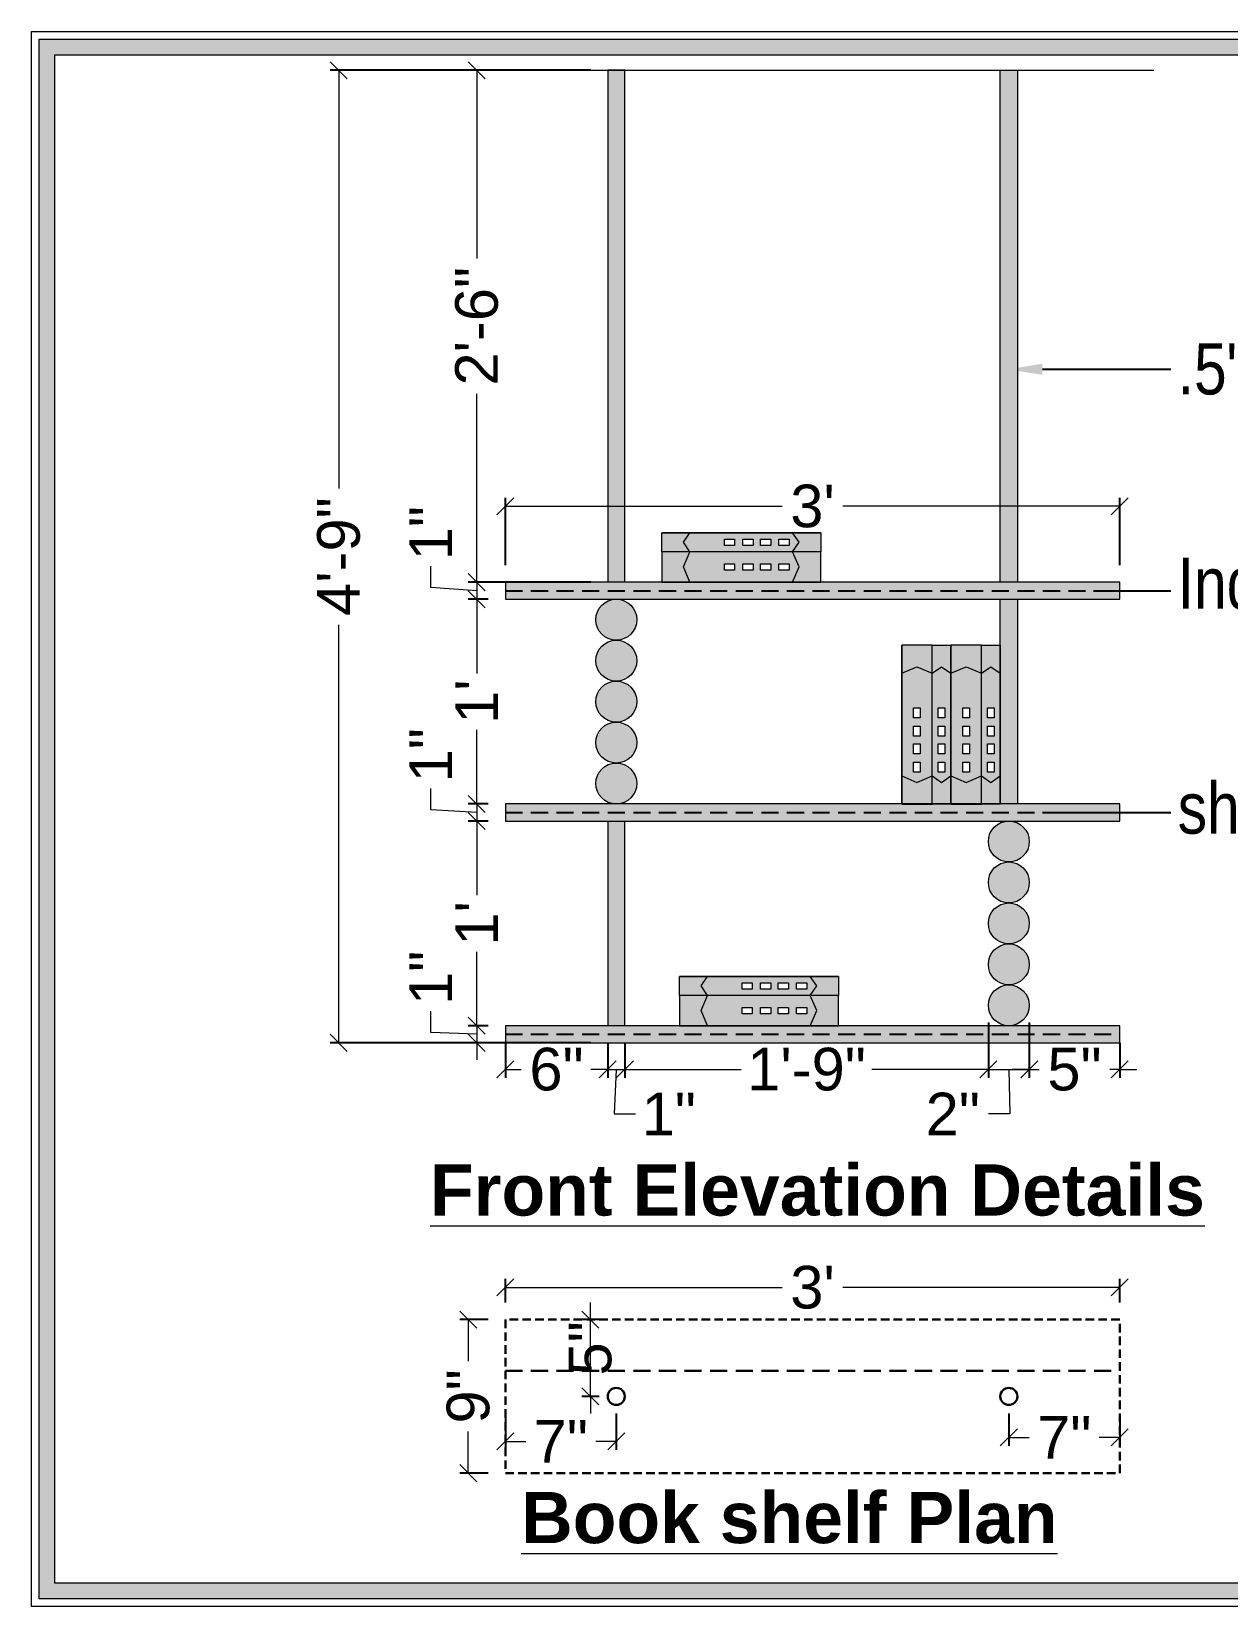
# Model space of a CAD drawing. Header units: millimetres. Extents: x 133760 to 136133, y -184957 to -182282.
# Drawn here: x 134381.3 to 134451.4, y -184682.2 to -184589.9 of the extents above; entities that cross this region are included whole.
import ezdxf
from ezdxf import colors
from ezdxf.entities.mleader import LeaderData, LeaderLine
from ezdxf.math import Vec2, Vec3

# ---------------------------------------------------------------- set-up
doc = ezdxf.new("R2010")
doc.units = ezdxf.units.MM
doc.header["$MEASUREMENT"] = 0
doc.header["$PDMODE"] = 35
doc.linetypes.add('00 . GROUND FLOOR$0$DASHED', pattern=[0.75, 0.5, -0.25])
doc.linetypes.add('DASHEDX2', pattern=[1.5, 1, -0.5])
doc.layers.get('Defpoints').update_dxf_attribs({"color": 220})
for name, color, linetype, lineweight in [('DIM.', 250, 'Continuous', 13), ('Dimension', 10, 'DASHEDX2', 20), ('FURNITURE', 32, 'Continuous', 9), ('Furniture.', 7, 'Continuous', 20), ('Text', 7, 'Continuous', 15), ('wall', 7, 'Continuous', 30)]:
    doc.layers.add(name, color=color, linetype=linetype, lineweight=lineweight)
doc.styles.add('Arial', font='arial.ttf')
doc.styles.get("Standard").update_dxf_attribs({"font": 'arial.ttf', "height": 6})
doc.styles.add('style4', font='ARIALN.TTF')
doc.dimstyles.new('ISO-25', dxfattribs={"dimtxt": 2.5, "dimasz": 1, "dimexe": 0.5, "dimexo": 1, "dimtad": 0, "dimdec": 0, "dimlunit": 4, "dimtxsty": 'Arial', "dimblk": 'OBLIQUE', "dimcen": 2.5, "dimclrd": 1, "dimclre": 1, "dimclrt": 5, "dimadec": 0, "dimazin": 0, "dimtfac": 1, "dimtdec": 0, "dimtmove": 0, "dimatfit": 3, "dimfxl": 1, "dimtfillclr": 5, "dimlwd": -1, "dimarcsym": 0})

# ---------------------------------------------------------------- blocks, each defined once
blk = doc.blocks.new('GP')
at = {"layer": 'FURNITURE', "true_color": 0x9e9c8f}
h = blk.add_hatch(color=252, dxfattribs=at)
h.dxf.hatch_style = 1
h.paths.add_polyline_path([(14302.702, -404.343), (14302.702, -403.234), (14304.354, -403.234), (14303.97, -403.788), (14304.354, -404.343)])
h.paths.add_polyline_path([(14310.364, -404.343), (14310.749, -403.788), (14310.364, -403.234), (14312.017, -403.234), (14312.017, -404.343)])
at = {"layer": 'FURNITURE', "true_color": 0xf7abae}
h = blk.add_hatch(color=241, dxfattribs=at)
h.dxf.hatch_style = 1
h.paths.add_polyline_path([(14304.354, -404.343), (14303.97, -403.788), (14304.354, -403.234), (14310.364, -403.234), (14310.749, -403.788), (14310.364, -404.343)])
h.paths.add_polyline_path([(14306.377, -403.977), (14306.969, -403.977), (14306.969, -403.596), (14306.377, -403.596)], flags=16)
h.paths.add_polyline_path([(14307.455, -403.977), (14308.047, -403.977), (14308.047, -403.596), (14307.455, -403.596)], flags=16)
h.paths.add_polyline_path([(14308.491, -403.977), (14309.083, -403.977), (14309.083, -403.596), (14308.491, -403.596)], flags=16)
h.paths.add_polyline_path([(14309.569, -403.977), (14310.161, -403.977), (14310.161, -403.596), (14309.569, -403.596)], flags=16)
at = {"layer": 'FURNITURE'}
h = blk.add_hatch(color=9, dxfattribs=at)
h.dxf.hatch_style = 1
h.paths.add_polyline_path([(14302.702, -406.123), (14302.702, -404.343), (14304.354, -404.343), (14303.97, -405.233), (14304.354, -406.123)])
h.paths.add_polyline_path([(14310.749, -405.233), (14310.364, -404.343), (14312.017, -404.343), (14312.017, -406.123), (14310.364, -406.123)])
at = {"layer": 'FURNITURE', "true_color": 0x105689}
h = blk.add_hatch(color=146, dxfattribs=at)
h.dxf.hatch_style = 1
h.paths.add_polyline_path([(14310.364, -404.343), (14310.749, -405.233), (14310.364, -406.123), (14304.354, -406.123), (14303.97, -405.233), (14304.354, -404.343)])
h.paths.add_polyline_path([(14306.377, -405.422), (14306.969, -405.422), (14306.969, -405.041), (14306.377, -405.041)], flags=16)
h.paths.add_polyline_path([(14307.455, -405.422), (14308.047, -405.422), (14308.047, -405.041), (14307.455, -405.041)], flags=16)
h.paths.add_polyline_path([(14308.491, -405.422), (14309.083, -405.422), (14309.083, -405.041), (14308.491, -405.041)], flags=16)
h.paths.add_polyline_path([(14309.569, -405.422), (14310.161, -405.422), (14310.161, -405.041), (14309.569, -405.041)], flags=16)
at = {"linetype": 'ByBlock'}
for p, q in [((14312.017, -403.234), (14302.702, -403.234)), ((14302.702, -403.234), (14312.017, -403.234)), ((14302.702, -404.343), (14302.702, -403.234)), ((14303.97, -403.788), (14304.354, -403.234)), ((14310.749, -403.788), (14310.364, -403.234)), ((14312.017, -403.234), (14312.017, -404.343)), ((14304.354, -404.343), (14303.97, -403.788)), ((14306.377, -403.977), (14306.377, -403.596)), ((14306.377, -403.596), (14306.969, -403.596)), ((14306.969, -403.977), (14306.377, -403.977)), ((14306.969, -403.596), (14306.969, -403.977)), ((14307.455, -403.977), (14307.455, -403.596)), ((14307.455, -403.596), (14308.047, -403.596)), ((14308.047, -403.977), (14307.455, -403.977)), ((14308.047, -403.596), (14308.047, -403.977)), ((14308.491, -403.977), (14308.491, -403.596)), ((14308.491, -403.596), (14309.083, -403.596)), ((14309.083, -403.977), (14308.491, -403.977)), ((14309.083, -403.596), (14309.083, -403.977)), ((14309.569, -403.977), (14309.569, -403.596)), ((14309.569, -403.596), (14310.161, -403.596)), ((14310.161, -403.977), (14309.569, -403.977)), ((14310.161, -403.596), (14310.161, -403.977)), ((14310.364, -404.343), (14310.749, -403.788)), ((14302.702, -404.343), (14302.702, -406.123)), ((14312.017, -404.343), (14302.702, -404.343)), ((14312.017, -404.343), (14302.702, -404.343)), ((14303.97, -405.233), (14304.354, -404.343)), ((14306.377, -405.422), (14306.377, -405.041)), ((14306.377, -405.041), (14306.969, -405.041)), ((14306.969, -405.041), (14306.969, -405.422)), ((14307.455, -405.422), (14307.455, -405.041)), ((14307.455, -405.041), (14308.047, -405.041)), ((14308.047, -405.041), (14308.047, -405.422)), ((14308.491, -405.422), (14308.491, -405.041)), ((14308.491, -405.041), (14309.083, -405.041)), ((14309.083, -405.041), (14309.083, -405.422)), ((14309.569, -405.422), (14309.569, -405.041)), ((14309.569, -405.041), (14310.161, -405.041)), ((14310.161, -405.041), (14310.161, -405.422)), ((14310.749, -405.233), (14310.364, -404.343)), ((14312.017, -406.123), (14312.017, -404.343)), ((14302.702, -406.123), (14312.017, -406.123)), ((14312.017, -406.123), (14302.702, -406.123)), ((14304.354, -406.123), (14303.97, -405.233)), ((14306.969, -405.422), (14306.377, -405.422)), ((14308.047, -405.422), (14307.455, -405.422)), ((14309.083, -405.422), (14308.491, -405.422)), ((14310.161, -405.422), (14309.569, -405.422)), ((14310.364, -406.123), (14310.749, -405.233))]:
    blk.add_line(p, q, dxfattribs=at)
blk = doc.blocks.new('_Oblique')
at = {"layer": 'wall', "color": 0, "lineweight": -2}
blk.add_line((-0.5, -0.5), (0.5, 0.5), dxfattribs=at)
blk = doc.blocks.new('*D193')
at = {"layer": 'Defpoints', "color": 0, "transparency": 16777216}
for p in [(134415.07, -184592.135), (134407.395, -184622.135), (134415.07, -184622.135)]:
    blk.add_point(p, dxfattribs=at)
at = {"layer": 'FURNITURE', "color": 1, "lineweight": -2, "transparency": 16777216}
for p, q in [((134414.07, -184592.135), (134406.895, -184592.135)), ((134414.07, -184622.135), (134406.895, -184622.135))]:
    blk.add_line(p, q, dxfattribs=at)
at = {"layer": 'FURNITURE', "color": 1, "transparency": 16777216}
for p, q in [((134407.395, -184592.135), (134407.395, -184603.166)), ((134407.395, -184622.135), (134407.395, -184611.104))]:
    blk.add_line(p, q, dxfattribs=at)
for p, rotation in [((134407.395, -184592.135), 90), ((134407.395, -184622.135), 270)]:
    blk.add_blockref('_Oblique', p, dxfattribs=dict(at, rotation=rotation))
at = {"layer": 'FURNITURE', "color": 5, "transparency": 16777216, "insert": (134407.395, -184607.135), "char_height": 2.5, "attachment_point": 5, "rotation": 90, "style": 'Arial'}
blk.add_mtext('2\'-6"', dxfattribs=at)
blk = doc.blocks.new('*D194')
at = {"layer": 'Defpoints', "color": 0, "transparency": 16777216}
for p in [(134415.07, -184622.135), (134407.395, -184623.135), (134409.07, -184623.135)]:
    blk.add_point(p, dxfattribs=at)
at = {"layer": 'FURNITURE', "color": 1, "transparency": 16777216}
for p, q in [((134404.702, -184622.455), (134404.702, -184621.205)), ((134407.395, -184622.135), (134407.395, -184621.135)), ((134407.395, -184622.135), (134407.395, -184623.135)), ((134407.395, -184622.135), (134407.395, -184623.135)), ((134407.395, -184622.635), (134404.702, -184622.455)), ((134407.395, -184623.135), (134407.395, -184624.135))]:
    blk.add_line(p, q, dxfattribs=at)
at = {"layer": 'FURNITURE', "color": 1, "lineweight": -2, "transparency": 16777216}
for p, q in [((134414.07, -184622.135), (134406.895, -184622.135)), ((134408.07, -184623.135), (134406.895, -184623.135))]:
    blk.add_line(p, q, dxfattribs=at)
at = {"layer": 'FURNITURE', "color": 1, "transparency": 16777216}
for p, rotation in [((134407.395, -184622.135), 270), ((134407.395, -184623.135), 90)]:
    blk.add_blockref('_Oblique', p, dxfattribs=dict(at, rotation=rotation))
at = {"layer": 'FURNITURE', "color": 5, "transparency": 16777216, "insert": (134404.702, -184619.261), "char_height": 2.5, "attachment_point": 5, "rotation": 90, "style": 'Arial'}
blk.add_mtext('1"', dxfattribs=at)
blk = doc.blocks.new('*D195')
at = {"layer": 'Defpoints', "color": 0, "transparency": 16777216}
for p in [(134409.07, -184623.135), (134407.395, -184635.135), (134409.07, -184635.135)]:
    blk.add_point(p, dxfattribs=at)
at = {"layer": 'FURNITURE', "color": 1, "lineweight": -2, "transparency": 16777216}
for p, q in [((134408.07, -184623.135), (134406.895, -184623.135)), ((134408.07, -184635.135), (134406.895, -184635.135))]:
    blk.add_line(p, q, dxfattribs=at)
at = {"layer": 'FURNITURE', "color": 1, "transparency": 16777216}
for p, q in [((134407.395, -184623.135), (134407.395, -184627.478)), ((134407.395, -184635.135), (134407.395, -184630.793))]:
    blk.add_line(p, q, dxfattribs=at)
for p, rotation in [((134407.395, -184623.135), 90), ((134407.395, -184635.135), 270)]:
    blk.add_blockref('_Oblique', p, dxfattribs=dict(at, rotation=rotation))
at = {"layer": 'FURNITURE', "color": 5, "transparency": 16777216, "insert": (134407.395, -184629.135), "char_height": 2.5, "attachment_point": 5, "rotation": 90, "style": 'Arial'}
blk.add_mtext("1'", dxfattribs=at)
blk = doc.blocks.new('*D196')
at = {"layer": 'Defpoints', "color": 0, "transparency": 16777216}
for p in [(134409.07, -184635.135), (134407.395, -184636.135), (134409.07, -184636.135)]:
    blk.add_point(p, dxfattribs=at)
at = {"layer": 'FURNITURE', "color": 1, "transparency": 16777216}
for p, q in [((134404.702, -184635.472), (134404.702, -184634.222)), ((134407.395, -184635.135), (134407.395, -184634.135)), ((134407.395, -184635.135), (134407.395, -184636.135)), ((134407.395, -184635.135), (134407.395, -184636.135)), ((134407.395, -184635.635), (134404.702, -184635.472)), ((134407.395, -184636.135), (134407.395, -184637.135))]:
    blk.add_line(p, q, dxfattribs=at)
at = {"layer": 'FURNITURE', "color": 1, "lineweight": -2, "transparency": 16777216}
for p, q in [((134408.07, -184635.135), (134406.895, -184635.135)), ((134408.07, -184636.135), (134406.895, -184636.135))]:
    blk.add_line(p, q, dxfattribs=at)
at = {"layer": 'FURNITURE', "color": 1, "transparency": 16777216}
for p, rotation in [((134407.395, -184635.135), 270), ((134407.395, -184636.135), 90)]:
    blk.add_blockref('_Oblique', p, dxfattribs=dict(at, rotation=rotation))
at = {"layer": 'FURNITURE', "color": 5, "transparency": 16777216, "insert": (134404.702, -184632.278), "char_height": 2.5, "attachment_point": 5, "rotation": 90, "style": 'Arial'}
blk.add_mtext('1"', dxfattribs=at)
blk = doc.blocks.new('*D197')
at = {"layer": 'Defpoints', "color": 0, "transparency": 16777216}
for p in [(134409.07, -184636.135), (134407.395, -184648.135), (134409.07, -184648.135)]:
    blk.add_point(p, dxfattribs=at)
at = {"layer": 'FURNITURE', "color": 1, "lineweight": -2, "transparency": 16777216}
for p, q in [((134408.07, -184636.135), (134406.895, -184636.135)), ((134408.07, -184648.135), (134406.895, -184648.135))]:
    blk.add_line(p, q, dxfattribs=at)
at = {"layer": 'FURNITURE', "color": 1, "transparency": 16777216}
for p, q in [((134407.395, -184636.135), (134407.395, -184640.478)), ((134407.395, -184648.135), (134407.395, -184643.793))]:
    blk.add_line(p, q, dxfattribs=at)
for p, rotation in [((134407.395, -184636.135), 90), ((134407.395, -184648.135), 270)]:
    blk.add_blockref('_Oblique', p, dxfattribs=dict(at, rotation=rotation))
at = {"layer": 'FURNITURE', "color": 5, "transparency": 16777216, "insert": (134407.395, -184642.135), "char_height": 2.5, "attachment_point": 5, "rotation": 90, "style": 'Arial'}
blk.add_mtext("1'", dxfattribs=at)
blk = doc.blocks.new('*D198')
at = {"layer": 'Defpoints', "color": 0, "transparency": 16777216}
for p in [(134409.07, -184648.135), (134407.395, -184649.135), (134409.07, -184649.135)]:
    blk.add_point(p, dxfattribs=at)
at = {"layer": 'FURNITURE', "color": 1, "transparency": 16777216}
for p, q in [((134404.702, -184648.521), (134404.702, -184647.271)), ((134407.395, -184648.135), (134407.395, -184647.135)), ((134407.395, -184648.135), (134407.395, -184649.135)), ((134407.395, -184648.135), (134407.395, -184649.135)), ((134407.395, -184648.635), (134404.702, -184648.521)), ((134407.395, -184649.135), (134407.395, -184650.135))]:
    blk.add_line(p, q, dxfattribs=at)
at = {"layer": 'FURNITURE', "color": 1, "lineweight": -2, "transparency": 16777216}
for p, q in [((134408.07, -184648.135), (134406.895, -184648.135)), ((134408.07, -184649.135), (134406.895, -184649.135))]:
    blk.add_line(p, q, dxfattribs=at)
at = {"layer": 'FURNITURE', "color": 1, "transparency": 16777216}
for p, rotation in [((134407.395, -184648.135), 270), ((134407.395, -184649.135), 90)]:
    blk.add_blockref('_Oblique', p, dxfattribs=dict(at, rotation=rotation))
at = {"layer": 'FURNITURE', "color": 5, "transparency": 16777216, "insert": (134404.702, -184645.327), "char_height": 2.5, "attachment_point": 5, "rotation": 90, "style": 'Arial'}
blk.add_mtext('1"', dxfattribs=at)
blk = doc.blocks.new('*D199')
at = {"layer": 'Defpoints', "color": 0, "transparency": 16777216}
for p in [(134409.07, -184648.135), (134415.07, -184648.135), (134415.07, -184650.69)]:
    blk.add_point(p, dxfattribs=at)
at = {"layer": 'FURNITURE', "color": 1, "lineweight": -2, "transparency": 16777216}
for p, q in [((134409.07, -184649.135), (134409.07, -184651.19)), ((134415.07, -184649.135), (134415.07, -184651.19))]:
    blk.add_line(p, q, dxfattribs=at)
at = {"layer": 'FURNITURE', "color": 1, "transparency": 16777216}
for p, q in [((134409.07, -184650.69), (134410.001, -184650.69)), ((134415.07, -184650.69), (134414.138, -184650.69))]:
    blk.add_line(p, q, dxfattribs=at)
at = {"layer": 'FURNITURE', "color": 1, "transparency": 16777216, "rotation": 180}
blk.add_blockref('_Oblique', (134409.07, -184650.69), dxfattribs=at)
at = {"layer": 'FURNITURE', "color": 1, "transparency": 16777216}
blk.add_blockref('_Oblique', (134415.07, -184650.69), dxfattribs=at)
at = {"layer": 'FURNITURE', "color": 5, "transparency": 16777216, "insert": (134412.07, -184650.69), "char_height": 2.5, "attachment_point": 5, "style": 'Arial'}
blk.add_mtext('6"', dxfattribs=at)
blk = doc.blocks.new('*D200')
at = {"layer": 'Defpoints', "color": 0, "transparency": 16777216}
for p in [(134415.07, -184648.135), (134416.07, -184648.135), (134416.07, -184650.69)]:
    blk.add_point(p, dxfattribs=at)
at = {"layer": 'FURNITURE', "color": 1, "lineweight": -2, "transparency": 16777216}
for p, q in [((134415.07, -184649.135), (134415.07, -184651.19)), ((134416.07, -184649.135), (134416.07, -184651.19))]:
    blk.add_line(p, q, dxfattribs=at)
at = {"layer": 'FURNITURE', "color": 1, "transparency": 16777216}
for p, q in [((134415.07, -184650.69), (134414.07, -184650.69)), ((134415.07, -184650.69), (134416.07, -184650.69)), ((134415.07, -184650.69), (134416.07, -184650.69)), ((134415.57, -184650.69), (134415.453, -184653.304)), ((134416.07, -184650.69), (134417.07, -184650.69)), ((134415.453, -184653.304), (134416.703, -184653.304))]:
    blk.add_line(p, q, dxfattribs=at)
blk.add_blockref('_Oblique', (134415.07, -184650.69), dxfattribs=at)
at = {"layer": 'FURNITURE', "color": 1, "transparency": 16777216, "rotation": 180}
blk.add_blockref('_Oblique', (134416.07, -184650.69), dxfattribs=at)
at = {"layer": 'FURNITURE', "color": 5, "transparency": 16777216, "insert": (134418.647, -184653.304), "char_height": 2.5, "attachment_point": 5, "style": 'Arial'}
blk.add_mtext('1"', dxfattribs=at)
blk = doc.blocks.new('*D201')
at = {"layer": 'Defpoints', "color": 0, "transparency": 16777216}
for p in [(134437.37, -184646.935), (134416.07, -184648.135), (134437.37, -184650.69)]:
    blk.add_point(p, dxfattribs=at)
at = {"layer": 'FURNITURE', "color": 1, "lineweight": -2, "transparency": 16777216}
for p, q in [((134437.37, -184647.935), (134437.37, -184651.19)), ((134416.07, -184649.135), (134416.07, -184651.19))]:
    blk.add_line(p, q, dxfattribs=at)
at = {"layer": 'FURNITURE', "color": 1, "transparency": 16777216}
for p, q in [((134416.07, -184650.69), (134422.89, -184650.69)), ((134437.37, -184650.69), (134430.55, -184650.69))]:
    blk.add_line(p, q, dxfattribs=at)
at = {"layer": 'FURNITURE', "color": 1, "transparency": 16777216, "rotation": 180}
blk.add_blockref('_Oblique', (134416.07, -184650.69), dxfattribs=at)
at = {"layer": 'FURNITURE', "color": 1, "transparency": 16777216}
blk.add_blockref('_Oblique', (134437.37, -184650.69), dxfattribs=at)
at = {"layer": 'FURNITURE', "color": 5, "transparency": 16777216, "insert": (134426.72, -184650.69), "char_height": 2.5, "attachment_point": 5, "style": 'Arial'}
blk.add_mtext('1\'-9"', dxfattribs=at)
blk = doc.blocks.new('*D202')
at = {"layer": 'Defpoints', "color": 0, "transparency": 16777216}
for p in [(134437.37, -184646.935), (134439.77, -184646.935), (134439.77, -184650.69)]:
    blk.add_point(p, dxfattribs=at)
at = {"layer": 'FURNITURE', "color": 1, "lineweight": -2, "transparency": 16777216}
for p, q in [((134437.37, -184647.935), (134437.37, -184651.19)), ((134439.77, -184647.935), (134439.77, -184651.19))]:
    blk.add_line(p, q, dxfattribs=at)
at = {"layer": 'FURNITURE', "color": 1, "transparency": 16777216}
for p, q in [((134437.37, -184650.69), (134439.77, -184650.69)), ((134438.57, -184650.69), (134438.622, -184653.304)), ((134438.622, -184653.304), (134437.372, -184653.304))]:
    blk.add_line(p, q, dxfattribs=at)
at = {"layer": 'FURNITURE', "color": 1, "transparency": 16777216, "rotation": 180}
blk.add_blockref('_Oblique', (134437.37, -184650.69), dxfattribs=at)
at = {"layer": 'FURNITURE', "color": 1, "transparency": 16777216}
blk.add_blockref('_Oblique', (134439.77, -184650.69), dxfattribs=at)
at = {"layer": 'FURNITURE', "color": 5, "transparency": 16777216, "insert": (134435.289, -184653.304), "char_height": 2.5, "attachment_point": 5, "style": 'Arial'}
blk.add_mtext('2"', dxfattribs=at)
blk = doc.blocks.new('*D203')
at = {"layer": 'Defpoints', "color": 0, "transparency": 16777216}
for p in [(134439.77, -184646.935), (134445.07, -184648.135), (134445.07, -184650.69)]:
    blk.add_point(p, dxfattribs=at)
at = {"layer": 'FURNITURE', "color": 1, "lineweight": -2, "transparency": 16777216}
for p, q in [((134439.77, -184647.935), (134439.77, -184651.19)), ((134445.07, -184649.135), (134445.07, -184651.19))]:
    blk.add_line(p, q, dxfattribs=at)
at = {"layer": 'FURNITURE', "color": 1, "transparency": 16777216}
for p, q in [((134439.77, -184650.69), (134438.77, -184650.69)), ((134439.77, -184650.69), (134440.358, -184650.69)), ((134445.07, -184650.69), (134444.482, -184650.69)), ((134445.07, -184650.69), (134446.07, -184650.69))]:
    blk.add_line(p, q, dxfattribs=at)
blk.add_blockref('_Oblique', (134439.77, -184650.69), dxfattribs=at)
at = {"layer": 'FURNITURE', "color": 1, "transparency": 16777216, "rotation": 180}
blk.add_blockref('_Oblique', (134445.07, -184650.69), dxfattribs=at)
at = {"layer": 'FURNITURE', "color": 5, "transparency": 16777216, "insert": (134442.42, -184650.69), "char_height": 2.5, "attachment_point": 5, "style": 'Arial'}
blk.add_mtext('5"', dxfattribs=at)
blk = doc.blocks.new('*D206')
at = {"layer": 'Defpoints', "color": 0, "transparency": 16777216}
for p in [(134409.07, -184665.354), (134406.895, -184674.354), (134409.07, -184674.354)]:
    blk.add_point(p, dxfattribs=at)
at = {"layer": 'FURNITURE', "color": 1, "lineweight": -2, "transparency": 16777216}
for p, q in [((134408.07, -184665.354), (134406.395, -184665.354)), ((134408.07, -184674.354), (134406.395, -184674.354))]:
    blk.add_line(p, q, dxfattribs=at)
at = {"layer": 'FURNITURE', "color": 1, "transparency": 16777216}
for p, q in [((134406.895, -184665.354), (134406.895, -184667.792)), ((134406.895, -184674.354), (134406.895, -184671.916))]:
    blk.add_line(p, q, dxfattribs=at)
for p, rotation in [((134406.895, -184665.354), 90), ((134406.895, -184674.354), 270)]:
    blk.add_blockref('_Oblique', p, dxfattribs=dict(at, rotation=rotation))
at = {"layer": 'FURNITURE', "color": 5, "transparency": 16777216, "insert": (134406.895, -184669.854), "char_height": 2.5, "attachment_point": 5, "rotation": 90, "style": 'Arial'}
blk.add_mtext('9"', dxfattribs=at)
blk = doc.blocks.new('*D207')
at = {"layer": 'Defpoints', "color": 0, "transparency": 16777216}
for p in [(134415.07, -184592.135), (134399.305, -184649.135), (134415.07, -184649.135)]:
    blk.add_point(p, dxfattribs=at)
at = {"layer": 'FURNITURE', "color": 1, "lineweight": -2, "transparency": 16777216}
for p, q in [((134414.07, -184592.135), (134398.805, -184592.135)), ((134414.07, -184649.135), (134398.805, -184649.135))]:
    blk.add_line(p, q, dxfattribs=at)
at = {"layer": 'FURNITURE', "color": 1, "transparency": 16777216}
for p, q in [((134399.305, -184592.135), (134399.305, -184616.637)), ((134399.305, -184649.135), (134399.305, -184624.633))]:
    blk.add_line(p, q, dxfattribs=at)
for p, rotation in [((134399.305, -184592.135), 90), ((134399.305, -184649.135), 270)]:
    blk.add_blockref('_Oblique', p, dxfattribs=dict(at, rotation=rotation))
at = {"layer": 'FURNITURE', "color": 5, "transparency": 16777216, "insert": (134399.305, -184620.635), "char_height": 2.5, "attachment_point": 5, "rotation": 90, "style": 'Arial'}
blk.add_mtext('4\'-9"', dxfattribs=at)
blk = doc.blocks.new('*D208')
at = {"layer": 'Defpoints', "color": 0, "transparency": 16777216}
for p in [(134445.07, -184663.47), (134409.07, -184665.354), (134445.07, -184665.354)]:
    blk.add_point(p, dxfattribs=at)
at = {"layer": 'FURNITURE', "color": 1, "lineweight": -2, "transparency": 16777216}
for p, q in [((134409.07, -184664.354), (134409.07, -184662.97)), ((134445.07, -184664.354), (134445.07, -184662.97))]:
    blk.add_line(p, q, dxfattribs=at)
at = {"layer": 'FURNITURE', "color": 1, "transparency": 16777216}
for p, q in [((134409.07, -184663.47), (134425.295, -184663.47)), ((134445.07, -184663.47), (134428.844, -184663.47))]:
    blk.add_line(p, q, dxfattribs=at)
at = {"layer": 'FURNITURE', "color": 1, "transparency": 16777216, "rotation": 180}
blk.add_blockref('_Oblique', (134409.07, -184663.47), dxfattribs=at)
at = {"layer": 'FURNITURE', "color": 1, "transparency": 16777216}
blk.add_blockref('_Oblique', (134445.07, -184663.47), dxfattribs=at)
at = {"layer": 'FURNITURE', "color": 5, "transparency": 16777216, "insert": (134427.07, -184663.47), "char_height": 2.5, "attachment_point": 5, "style": 'Arial'}
blk.add_mtext("3'", dxfattribs=at)
blk = doc.blocks.new('*D209')
at = {"layer": 'Defpoints', "color": 0, "transparency": 16777216}
for p in [(134445.07, -184617.684), (134409.07, -184622.135), (134445.07, -184622.135)]:
    blk.add_point(p, dxfattribs=at)
at = {"layer": 'FURNITURE', "color": 1, "lineweight": -2, "transparency": 16777216}
for p, q in [((134409.07, -184621.135), (134409.07, -184617.184)), ((134445.07, -184621.135), (134445.07, -184617.184))]:
    blk.add_line(p, q, dxfattribs=at)
at = {"layer": 'FURNITURE', "color": 1, "transparency": 16777216}
for p, q in [((134409.07, -184617.684), (134425.295, -184617.684)), ((134445.07, -184617.684), (134428.844, -184617.684))]:
    blk.add_line(p, q, dxfattribs=at)
at = {"layer": 'FURNITURE', "color": 1, "transparency": 16777216, "rotation": 180}
blk.add_blockref('_Oblique', (134409.07, -184617.684), dxfattribs=at)
at = {"layer": 'FURNITURE', "color": 1, "transparency": 16777216}
blk.add_blockref('_Oblique', (134445.07, -184617.684), dxfattribs=at)
at = {"layer": 'FURNITURE', "color": 5, "transparency": 16777216, "insert": (134427.07, -184617.684), "char_height": 2.5, "attachment_point": 5, "style": 'Arial'}
blk.add_mtext("3'", dxfattribs=at)
blk = doc.blocks.new('*D233')
at = {"layer": 'Defpoints', "color": 0, "transparency": 16777216}
for p in [(134438.57, -184669.854), (134445.07, -184669.854), (134445.07, -184672.261)]:
    blk.add_point(p, dxfattribs=at)
at = {"layer": 'FURNITURE', "color": 1, "lineweight": -2, "transparency": 16777216}
for p, q in [((134438.57, -184670.854), (134438.57, -184672.761)), ((134445.07, -184670.854), (134445.07, -184672.761))]:
    blk.add_line(p, q, dxfattribs=at)
at = {"layer": 'FURNITURE', "color": 1, "transparency": 16777216}
for p, q in [((134438.57, -184672.261), (134439.768, -184672.261)), ((134445.07, -184672.261), (134443.871, -184672.261))]:
    blk.add_line(p, q, dxfattribs=at)
at = {"layer": 'FURNITURE', "color": 1, "transparency": 16777216, "rotation": 180}
blk.add_blockref('_Oblique', (134438.57, -184672.261), dxfattribs=at)
at = {"layer": 'FURNITURE', "color": 1, "transparency": 16777216}
blk.add_blockref('_Oblique', (134445.07, -184672.261), dxfattribs=at)
at = {"layer": 'FURNITURE', "color": 5, "transparency": 16777216, "insert": (134441.82, -184672.261), "char_height": 2.5, "attachment_point": 5, "style": 'Arial'}
blk.add_mtext('7"', dxfattribs=at)
blk = doc.blocks.new('*D234')
at = {"layer": 'Defpoints', "color": 0, "transparency": 16777216}
for p in [(134409.07, -184669.854), (134415.57, -184669.854), (134409.07, -184672.493)]:
    blk.add_point(p, dxfattribs=at)
at = {"layer": 'FURNITURE', "color": 1, "lineweight": -2, "transparency": 16777216}
for p, q in [((134409.07, -184670.854), (134409.07, -184672.993)), ((134415.57, -184670.854), (134415.57, -184672.993))]:
    blk.add_line(p, q, dxfattribs=at)
at = {"layer": 'FURNITURE', "color": 1, "transparency": 16777216}
for p, q in [((134409.07, -184672.493), (134410.268, -184672.493)), ((134415.57, -184672.493), (134414.371, -184672.493))]:
    blk.add_line(p, q, dxfattribs=at)
at = {"layer": 'FURNITURE', "color": 1, "transparency": 16777216, "rotation": 180}
blk.add_blockref('_Oblique', (134409.07, -184672.493), dxfattribs=at)
at = {"layer": 'FURNITURE', "color": 1, "transparency": 16777216}
blk.add_blockref('_Oblique', (134415.57, -184672.493), dxfattribs=at)
at = {"layer": 'FURNITURE', "color": 5, "transparency": 16777216, "insert": (134412.32, -184672.493), "char_height": 2.5, "attachment_point": 5, "style": 'Arial'}
blk.add_mtext('7"', dxfattribs=at)
blk = doc.blocks.new('*D235')
at = {"layer": 'Defpoints', "color": 0, "transparency": 16777216}
for p in [(134414.049, -184665.354), (134415.57, -184665.354), (134415.57, -184669.854)]:
    blk.add_point(p, dxfattribs=at)
at = {"layer": 'FURNITURE', "color": 1, "transparency": 16777216}
for p, q in [((134414.049, -184665.354), (134414.049, -184664.354)), ((134414.049, -184669.854), (134414.049, -184665.354)), ((134414.049, -184669.854), (134414.049, -184670.854))]:
    blk.add_line(p, q, dxfattribs=at)
at = {"layer": 'FURNITURE', "color": 1, "lineweight": -2, "transparency": 16777216}
for p, q in [((134414.57, -184665.354), (134413.549, -184665.354)), ((134414.57, -184669.854), (134413.549, -184669.854))]:
    blk.add_line(p, q, dxfattribs=at)
at = {"layer": 'FURNITURE', "color": 1, "transparency": 16777216}
for p, rotation in [((134414.049, -184665.354), 270), ((134414.049, -184669.854), 90)]:
    blk.add_blockref('_Oblique', p, dxfattribs=dict(at, rotation=rotation))
at = {"layer": 'FURNITURE', "color": 5, "transparency": 16777216, "insert": (134414.049, -184667.038), "char_height": 2.5, "attachment_point": 5, "rotation": 90, "style": 'Arial'}
blk.add_mtext('5"', dxfattribs=at)

msp = doc.modelspace()

# ---------------------------------------------------------------- hatches: boundary and pattern name
at = {"layer": 'Dimension', "true_color": 0xd39e00, "transparency": 33554687}
h = msp.add_hatch(color=42, dxfattribs=at)
h.paths.add_polyline_path([(134381.759, -184590.317), (134381.759, -184681.713), (134511.605, -184681.713), (134511.605, -184590.317)])
h.paths.add_polyline_path([(134382.671, -184591.229), (134510.694, -184591.229), (134510.694, -184680.801), (134382.671, -184680.801)], flags=16)
at = {"layer": 'FURNITURE', "lineweight": 0, "true_color": 0x000000, "transparency": 33554687}
h = msp.add_hatch(color=18, dxfattribs=at)
h.dxf.hatch_style = 1
h.paths.add_polyline_path([(134416.07, -184636.135), (134415.07, -184636.135), (134415.07, -184648.135), (134416.07, -184648.135)])
h.paths.add_polyline_path([(134439.07, -184623.135), (134438.07, -184623.135), (134438.07, -184635.135), (134439.07, -184635.135)])
h.paths.add_polyline_path([(134439.07, -184592.135), (134438.07, -184592.135), (134438.07, -184622.135), (134439.07, -184622.135)])
h.paths.add_polyline_path([(134416.07, -184592.135), (134415.07, -184592.135), (134415.07, -184622.135), (134416.07, -184622.135)])
at = {"layer": 'FURNITURE', "lineweight": 0, "true_color": 0xc1b39f, "transparency": 33554687}
h = msp.add_hatch(color=253, dxfattribs=at)
h.dxf.hatch_style = 1
h.paths.add_polyline_path([(134409.07, -184648.135), (134409.07, -184649.135), (134445.07, -184649.135), (134445.07, -184648.135)])
h.paths.add_polyline_path([(134409.07, -184635.135), (134409.07, -184636.135), (134445.07, -184636.135), (134445.07, -184635.135)])
h.paths.add_polyline_path([(134409.07, -184622.135), (134409.07, -184623.135), (134445.07, -184623.135), (134445.07, -184622.135)])
h = msp.add_hatch(color=253, dxfattribs=at)
h.dxf.hatch_style = 1
h.paths.add_polyline_path([(134416.77, -184624.335, 1), (134414.37, -184624.335, 1)])
h.paths.add_polyline_path([(134414.37, -184626.735, 1), (134416.77, -184626.735, 1)])
h.paths.add_polyline_path([(134414.37, -184629.135, 1), (134416.77, -184629.135, 1)])
h.paths.add_polyline_path([(134414.37, -184631.535, 1), (134416.77, -184631.535, 1)])
h.paths.add_polyline_path([(134414.37, -184633.935, 1), (134416.77, -184633.935, 1)])
h = msp.add_hatch(color=253, dxfattribs=at)
h.dxf.hatch_style = 1
h.paths.add_polyline_path([(134439.77, -184637.335, 1), (134437.37, -184637.335, 1)])
h.paths.add_polyline_path([(134437.37, -184639.735, 1), (134439.77, -184639.735, 1)])
h.paths.add_polyline_path([(134439.77, -184642.135, 1), (134437.37, -184642.135, 1)])
h.paths.add_polyline_path([(134437.37, -184644.535, 1), (134439.77, -184644.535, 1)])
h.paths.add_polyline_path([(134437.37, -184646.935, 1), (134439.77, -184646.935, 1)])

# ---------------------------------------------------------------- linework, layer by layer
at = {"layer": 'Dimension', "color": 42, "linetype": 'Continuous', "true_color": 0xd39e00, "transparency": 33554687}
for points in [[(134381.304, -184589.862), (134512.061, -184589.862), (134512.061, -184682.168), (134381.304, -184682.168)], [(134381.759, -184590.317), (134511.605, -184590.317), (134511.605, -184681.713), (134381.759, -184681.713)], [(134382.671, -184591.229), (134510.694, -184591.229), (134510.694, -184680.801), (134382.671, -184680.801)]]:
    msp.add_lwpolyline(points, close=True, dxfattribs=at)
at = {"layer": 'FURNITURE'}
msp.add_line((134407.07, -184592.135), (134447.07, -184592.135), dxfattribs=at)
at = {"layer": 'FURNITURE', "color": 3, "linetype": 'DASHEDX2', "lineweight": 25}
for p, q in [((134409.07, -184622.635), (134445.07, -184622.635)), ((134409.07, -184635.635), (134445.07, -184635.635)), ((134409.07, -184648.635), (134445.07, -184648.635))]:
    msp.add_line(p, q, dxfattribs=at)
at = {"layer": 'FURNITURE', "color": 3, "linetype": 'DASHEDX2', "lineweight": 30}
msp.add_line((134409.07, -184668.354), (134445.07, -184668.354), dxfattribs=at)
at = {"layer": 'FURNITURE', "lineweight": 0}
for points in [[(134416.07, -184622.135), (134416.07, -184592.135), (134415.07, -184592.135), (134415.07, -184622.135)], [(134438.07, -184622.135), (134438.07, -184592.135), (134439.07, -184592.135), (134439.07, -184622.135)], [(134438.07, -184635.135), (134438.07, -184623.135)], [(134439.07, -184623.135), (134439.07, -184635.135)], [(134415.07, -184636.135), (134415.07, -184648.135)], [(134416.07, -184648.135), (134416.07, -184636.135)]]:
    msp.add_lwpolyline(points, dxfattribs=at)
for points in [[(134409.07, -184623.135), (134445.07, -184623.135), (134445.07, -184622.135), (134409.07, -184622.135)], [(134409.07, -184636.135), (134445.07, -184636.135), (134445.07, -184635.135), (134409.07, -184635.135)], [(134409.07, -184649.135), (134445.07, -184649.135), (134445.07, -184648.135), (134409.07, -184648.135)]]:
    msp.add_lwpolyline(points, close=True, dxfattribs=at)
at = {"layer": 'FURNITURE', "linetype": '00 . GROUND FLOOR$0$DASHED', "lineweight": 30}
msp.add_lwpolyline([(134409.07, -184674.354), (134445.07, -184674.354), (134445.07, -184665.354), (134409.07, -184665.354)], close=True, dxfattribs=at)
at = {"layer": 'FURNITURE', "lineweight": 0}
for centre in [(134415.57, -184624.335), (134415.57, -184626.735), (134415.57, -184629.135), (134415.57, -184631.535), (134415.57, -184633.935), (134438.57, -184637.335), (134438.57, -184639.735), (134438.57, -184642.135), (134438.57, -184644.535), (134438.57, -184646.935)]:
    msp.add_circle(centre, 1.2, dxfattribs=at)
at = {"layer": 'FURNITURE', "lineweight": 30}
for centre in [(134415.57, -184669.854), (134438.57, -184669.854)]:
    msp.add_circle(centre, 0.5, dxfattribs=at)

# ---------------------------------------------------------------- block references
at = {"layer": 'Furniture.'}
for p in [(120115.534, -184216.012), (120116.57, -184242.012)]:
    msp.add_blockref('GP', p, dxfattribs=at)
at = {"layer": 'Furniture.', "rotation": 270}
for p in [(134838.415, -170323.119), (134841.304, -170323.119)]:
    msp.add_blockref('GP', p, dxfattribs=at)

# ---------------------------------------------------------------- texts
at = {"layer": 'DIM.', "color": 1, "char_height": 3, "attachment_point": 1}
for s, insert in [('\\pxqc;{\\fArial|b1|i0|c0|p34;\\LFront Elevation Details}', (134391.055, -184656.257)), ('\\pxqc;{\\fArial|b1|i0|c0|p34;\\LBook shelf Plan}', (134389.406, -184675.456))]:
    msp.add_mtext_dynamic_manual_height_columns(s, width=72.60416, gutter_width=1, heights=[0], dxfattribs=dict(at, insert=insert))

# ---------------------------------------------------------------- dimensions: what is measured, and where the dimension line sits
at = {"layer": 'FURNITURE'}
for base, p1, p2, picture, middle in [((134399.305, -184649.135), (134415.07, -184592.135), (134415.07, -184649.135), '*D207', (134399.305, -184620.635)), ((134407.395, -184622.135), (134415.07, -184592.135), (134415.07, -184622.135), '*D193', (134407.395, -184607.135)), ((134406.895, -184674.354), (134409.07, -184665.354), (134409.07, -184674.354), '*D206', (134406.895, -184669.854))]:
    dim = msp.add_linear_dim(base=base, p1=p1, p2=p2, angle=90, dimstyle='ISO-25', dxfattribs=at)
    dim.commit()
    dim.dimension.update_dxf_attribs({"geometry": picture, "text_midpoint": middle})
for base, p1, p2, picture, middle in [((134445.07, -184617.684), (134409.07, -184622.135), (134445.07, -184622.135), '*D209', (134427.07, -184617.684)), ((134415.07, -184650.69), (134409.07, -184648.135), (134415.07, -184648.135), '*D199', (134412.07, -184650.69)), ((134445.07, -184663.47), (134409.07, -184665.354), (134445.07, -184665.354), '*D208', (134427.07, -184663.47)), ((134409.069842819, -184672.493410854), (134415.569842819, -184669.854044136), (134409.069842819, -184669.854044136), '*D234', (134412.319842819, -184672.493410854)), ((134445.069842819, -184672.261360782), (134438.569842819, -184669.854044136), (134445.069842819, -184669.854044136), '*D233', (134441.819842819, -184672.261360782))]:
    dim = msp.add_linear_dim(base=base, p1=p1, p2=p2, dimstyle='ISO-25', dxfattribs=at)
    dim.commit()
    dim.dimension.update_dxf_attribs({"geometry": picture, "text_midpoint": middle})
for base, p1, p2, picture, middle in [((134407.395, -184623.135), (134415.07, -184622.135), (134409.07, -184623.135), '*D194', (134404.702, -184620.58)), ((134407.395, -184636.135), (134409.07, -184635.135), (134409.07, -184636.135), '*D196', (134404.702, -184633.597)), ((134407.395, -184649.135), (134409.07, -184648.135), (134409.07, -184649.135), '*D198', (134404.702, -184646.646))]:
    dim = msp.add_linear_dim(base=base, p1=p1, p2=p2, angle=90, dimstyle='ISO-25', override={"dimtmove": 1}, dxfattribs=at)
    dim.commit()
    dim.dimension.update_dxf_attribs({"geometry": picture, "text_midpoint": middle, "dimtype": 160})
for base, p1, p2, picture, middle in [((134407.395, -184635.135), (134409.07, -184623.135), (134409.07, -184635.135), '*D195', (134407.395, -184629.135)), ((134407.395, -184648.135), (134409.07, -184636.135), (134409.07, -184648.135), '*D197', (134407.395, -184642.135))]:
    dim = msp.add_linear_dim(base=base, p1=p1, p2=p2, angle=90, dimstyle='ISO-25', override={"dimtmove": 1}, dxfattribs=at)
    dim.commit()
    dim.dimension.update_dxf_attribs({"geometry": picture, "text_midpoint": middle})
for base, p1, p2, picture, middle in [((134437.37, -184650.69), (134416.07, -184648.135), (134437.37, -184646.935), '*D201', (134426.72, -184650.69)), ((134445.07, -184650.69), (134439.77, -184646.935), (134445.07, -184648.135), '*D203', (134442.42, -184650.69))]:
    dim = msp.add_linear_dim(base=base, p1=p1, p2=p2, dimstyle='ISO-25', override={"dimtmove": 1}, dxfattribs=at)
    dim.commit()
    dim.dimension.update_dxf_attribs({"geometry": picture, "text_midpoint": middle})
for base, p1, p2, picture, middle in [((134439.77, -184650.69), (134437.37, -184646.935), (134439.77, -184646.935), '*D202', (134436.747, -184653.304)), ((134416.07, -184650.69), (134415.07, -184648.135), (134416.07, -184648.135), '*D200', (134417.328, -184653.304))]:
    dim = msp.add_linear_dim(base=base, p1=p1, p2=p2, dimstyle='ISO-25', override={"dimtmove": 1}, dxfattribs=at)
    dim.commit()
    dim.dimension.update_dxf_attribs({"geometry": picture, "text_midpoint": middle, "dimtype": 160})
dim = msp.add_linear_dim(base=(134414.049059038, -184665.354044136), p1=(134415.569842819, -184669.854044136), p2=(134415.569842819, -184665.354044136), angle=90, dimstyle='ISO-25', dxfattribs=at)
dim.commit()
dim.dimension.update_dxf_attribs({"geometry": '*D235', "text_midpoint": (134414.049059038, -184667.037701375), "dimtype": 160})

# ---------------------------------------------------------------- leaders
at = {"layer": 'Text', "color": 1, "lineweight": 0, "ltscale": 20}
ml = msp.add_multileader_mtext('Standard', dxfattribs=at)
ml.set_content('.5" Metal rod', color=1, style='style4')
ml.set_leader_properties()
ml.build(insert=Vec2(0, 0))
ml.multileader.update_dxf_attribs({"dogleg_length": 2.025, "arrow_head_size": 2})
ctx = ml.context
ctx.base_point, ctx.char_height, ctx.arrow_head_size, ctx.landing_gap_size, ctx.plane_origin = Vec3(134448.069, -184609.659), 3, 2, 0.4, Vec3(134383.033, -184609.659)
notes = []
notes.append((ctx, [(0, (1, 1, 0), (134446.044, -184609.659), (1, 0), 2.025, [(0, [(134438.54, -184609.659)], 0, [])])]))
ctx.mtext.insert = Vec3(134448.469, -184608.133)
ml = msp.add_multileader_mtext('Standard', dxfattribs=at)
ml.set_content('Indirect light', color=1, style='style4')
ml.set_leader_properties()
ml.build(insert=Vec2(0, 0))
ml.multileader.update_dxf_attribs({"dogleg_length": 2.025, "arrow_head_size": 2})
ctx = ml.context
ctx.base_point, ctx.char_height, ctx.arrow_head_size, ctx.landing_gap_size, ctx.plane_origin = Vec3(134448.069, -184622.635), 3, 2, 0.4, Vec3(134383.033, -184622.635)
notes.append((ctx, [(0, (1, 1, 0), (134446.044, -184622.635), (1, 0), 2.025, [(0, [(134441.54, -184622.635)], 0, [])])]))
ctx.mtext.insert = Vec3(134448.469, -184620.694)
ml = msp.add_multileader_mtext('Standard', dxfattribs=at)
ml.set_content('shelf_veneer finish', color=1, style='style4')
ml.set_leader_properties()
ml.build(insert=Vec2(0, 0))
ml.multileader.update_dxf_attribs({"dogleg_length": 2.025, "arrow_head_size": 2})
ctx = ml.context
ctx.base_point, ctx.char_height, ctx.arrow_head_size, ctx.landing_gap_size, ctx.plane_origin = Vec3(134448.069, -184635.635), 3, 2, 0.4, Vec3(134383.033, -184635.635)
notes.append((ctx, [(0, (1, 1, 0), (134446.044, -184635.635), (1, 0), 2.025, [(0, [(134438.54, -184635.635)], 0, [])])]))
ctx.mtext.insert = Vec3(134448.469, -184633.873)
for ctx, leaders in notes:
    for number, flags, end, landing, length, lines in leaders:
        leader = LeaderData()
        leader.index, (leader.has_last_leader_line, leader.has_dogleg_vector, leader.attachment_direction) = number, flags
        leader.last_leader_point, leader.dogleg_vector, leader.dogleg_length = Vec3(end), Vec3(landing), length
        for number, points, colour, breaks in lines:
            line = LeaderLine()
            line.index, line.vertices, line.color, line.breaks = number, Vec3.list(points), colors.encode_raw_color(colour), breaks
            leader.lines.append(line)
        ctx.leaders.append(leader)

doc.saveas('drawing.dxf')
